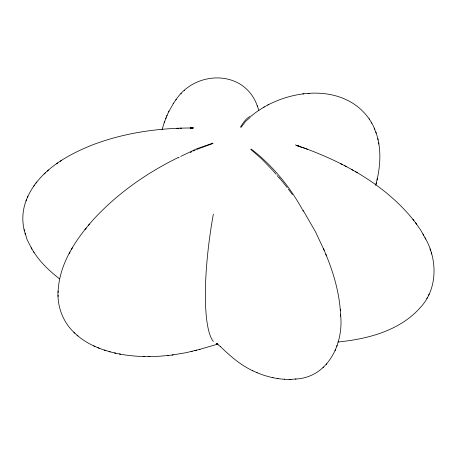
<?xml version="1.0" encoding="UTF-8"?>
<svg xmlns="http://www.w3.org/2000/svg" width="457" height="457" viewBox="0 0 457 457"><rect width="100%" height="100%" fill="white"/><g stroke="black" fill="none" stroke-linecap="round" stroke-linejoin="round"><path stroke-width="0.69" d="M58.068 292.486C58.93 263.849 76.142 238.697 94.702 218.12C118.283 192.9 147.04 172.803 177.973 157.631M377.025 179.984C380.647 164.286 381.355 147.331 375.797 131.987M375.711 185.331L376.317 182.869M375.968 184.342L377.379 178.498M162.092 129.771L163.874 123.658L167.102 115.204M295.279 379.059C327.812 377.733 343.915 343.761 340.591 314.804M164.189 122.744L164.52 121.853M165.725 118.563L166.045 117.683M26.512 199.618C22.502 209.437 21.719 220.662 24.421 230.922M335.118 350.73L335.478 349.776M336.792 346.269L337.152 345.303M27.38 197.493C39.393 170.581 66.951 154.957 93.257 144.618C124.881 132.673 158.859 127.931 192.563 127.983L190.123 128.034L193.631 127.926L190.323 128.177L192.431 127.966L191.397 128.086M25.986 200.897L27.9 196.224M168.627 111.908L173.603 103.105M166.736 116.009L168.981 111.125M337.912 341.996C367.805 339.094 400.041 330.697 420.583 307.281C438 288.436 437.429 258.97 424.987 237.651M428.54 295.222L429.146 294.051M426.815 298.53L427.421 297.376M69.161 253.589L70.012 252.058M71.515 249.351L72.355 247.848M240.468 127.183C243.341 122.727 246.397 117.181 251.927 115.77M241.096 127.28L245.729 121.242L250.145 117.466M175.814 99.957C195.356 69.927 244.735 69.253 257.394 106.224M173.18 103.71L176.213 99.375M33.555 186.347L34.452 185.154M35.932 183.171L36.817 181.989M88.258 225.569L89.486 224.073M84.968 229.585L86.224 228.06M323.048 367.628L323.63 367.057M326.212 364.48L326.818 363.886M184.234 90.675L184.645 90.286M180.886 93.891L181.326 93.474M44.14 174.02L45.346 172.929M47.317 171.129L48.499 170.055M252.001 115.398C284.271 89.012 343.247 81.043 369.684 119.643M56.405 163.88L57.856 162.898M60.204 161.304L61.621 160.344M178.144 157.859L179.144 157.288M263.66 107.286L264.357 106.904M267.796 105.013L268.602 104.573M180.658 156.448L196.35 148.948L212.836 143.132M190.301 152.495L191.877 151.741M193.46 151.004L195.048 150.284M196.647 149.582L199.326 148.451M199.863 148.228L213.002 143.498M199.206 349.519L217.761 344.104L216.138 343.698L217.96 344.475L217.086 343.972L220.497 346.595L220.274 346.4C230.042 355.889 240.411 365.069 252.898 370.827M196.721 350.188L194.871 350.668M200.052 349.285L186.325 352.638L172.072 355.02M191.215 351.564L192.22 351.313M217.761 344.104L216.561 344.27L217.863 344.184M148.468 356.574L158.808 356.289L168.759 355.415M167.468 355.575L173.277 354.872M302.905 93.948L303.894 93.856M308.087 93.457L309.155 93.359M252.635 370.713C264.546 376.419 277.753 379.796 291.012 379.344M290.395 379.39L295.959 379.007M176.825 128.331L178.401 128.28M180.087 128.223L181.578 128.171M109.04 351.513C120.659 354.855 132.781 356.306 144.846 356.54M143.418 356.523L149.816 356.586M289.115 379.384L289.761 379.401M284.157 379.264L284.745 379.281M272.549 377.625L273.035 377.716M277.462 378.516L278.016 378.619M114.444 352.935L115.855 353.227M119.351 353.947L120.705 354.226M76.987 335.13C85.213 342.379 95.342 347.269 105.75 350.513M104.39 350.108L110.348 351.907M297.661 145.743L304.551 148.182M305.744 148.616C346.589 163.715 386.445 186.096 413.933 220.617M295.365 144.909L299.186 146.297M302.894 147.582L307.47 149.239M296.839 145.446L299.261 146.377M299.741 146.566L297.587 145.709L300.34 146.863M93.714 345.869L94.976 346.412M97.992 347.708L99.215 348.234M300.797 147.063L301.7 147.462M256.908 372.638L257.228 372.781M340.699 163.657L342.476 164.583M344.435 165.6L346.28 166.559M351.667 169.513L353.421 170.524M355.489 171.712L357.294 172.757M59.467 278.776C49.436 271.018 40.01 262.067 33.281 251.23M251.207 149.068C272.212 165.166 289.367 186.033 302.168 209.135M250.744 149.336L261.433 158.67L272.412 170.038M58.068 291.149C57.079 306.733 63.209 322.722 74.868 333.204M73.925 332.353L77.907 335.964M272.783 170.45L276.045 174.243M279.347 177.767L287.242 187.638M277.113 175.528L279.233 178.139M415.556 222.77L420.48 229.762L425.753 239.068M412.888 219.24L416.618 224.164M288.327 189.089L292.474 194.631M371.267 122.219L373.415 126.081L376.208 133.061M303.145 210.374L315.496 231.825L324.179 250.282M24.072 229.58L27.163 239.822L31.984 249.116M369.113 118.723L371.849 123.15M31.173 247.797L34.086 252.532M302.437 209.626L303.242 211.105M422.982 233.961L423.736 235.361M325.784 254.149C333.987 273.834 339.911 294.799 340.676 316.21M323.476 248.619L326.504 255.857M374.312 128.143L374.723 129.205M257.211 105.71L258.822 110.337M429.991 248.911L430.437 250.305M431.185 252.67L431.637 254.069M24.998 233.133L25.346 234.47M377.83 138.728L378.07 139.922M378.636 142.841L378.87 144.041M340.242 309.24L340.334 310.646M58.085 295.171L58.085 296.507M213.362 341.465A114.027 24.095 -81.2 0 1 213.362 214.122"/></g></svg>
